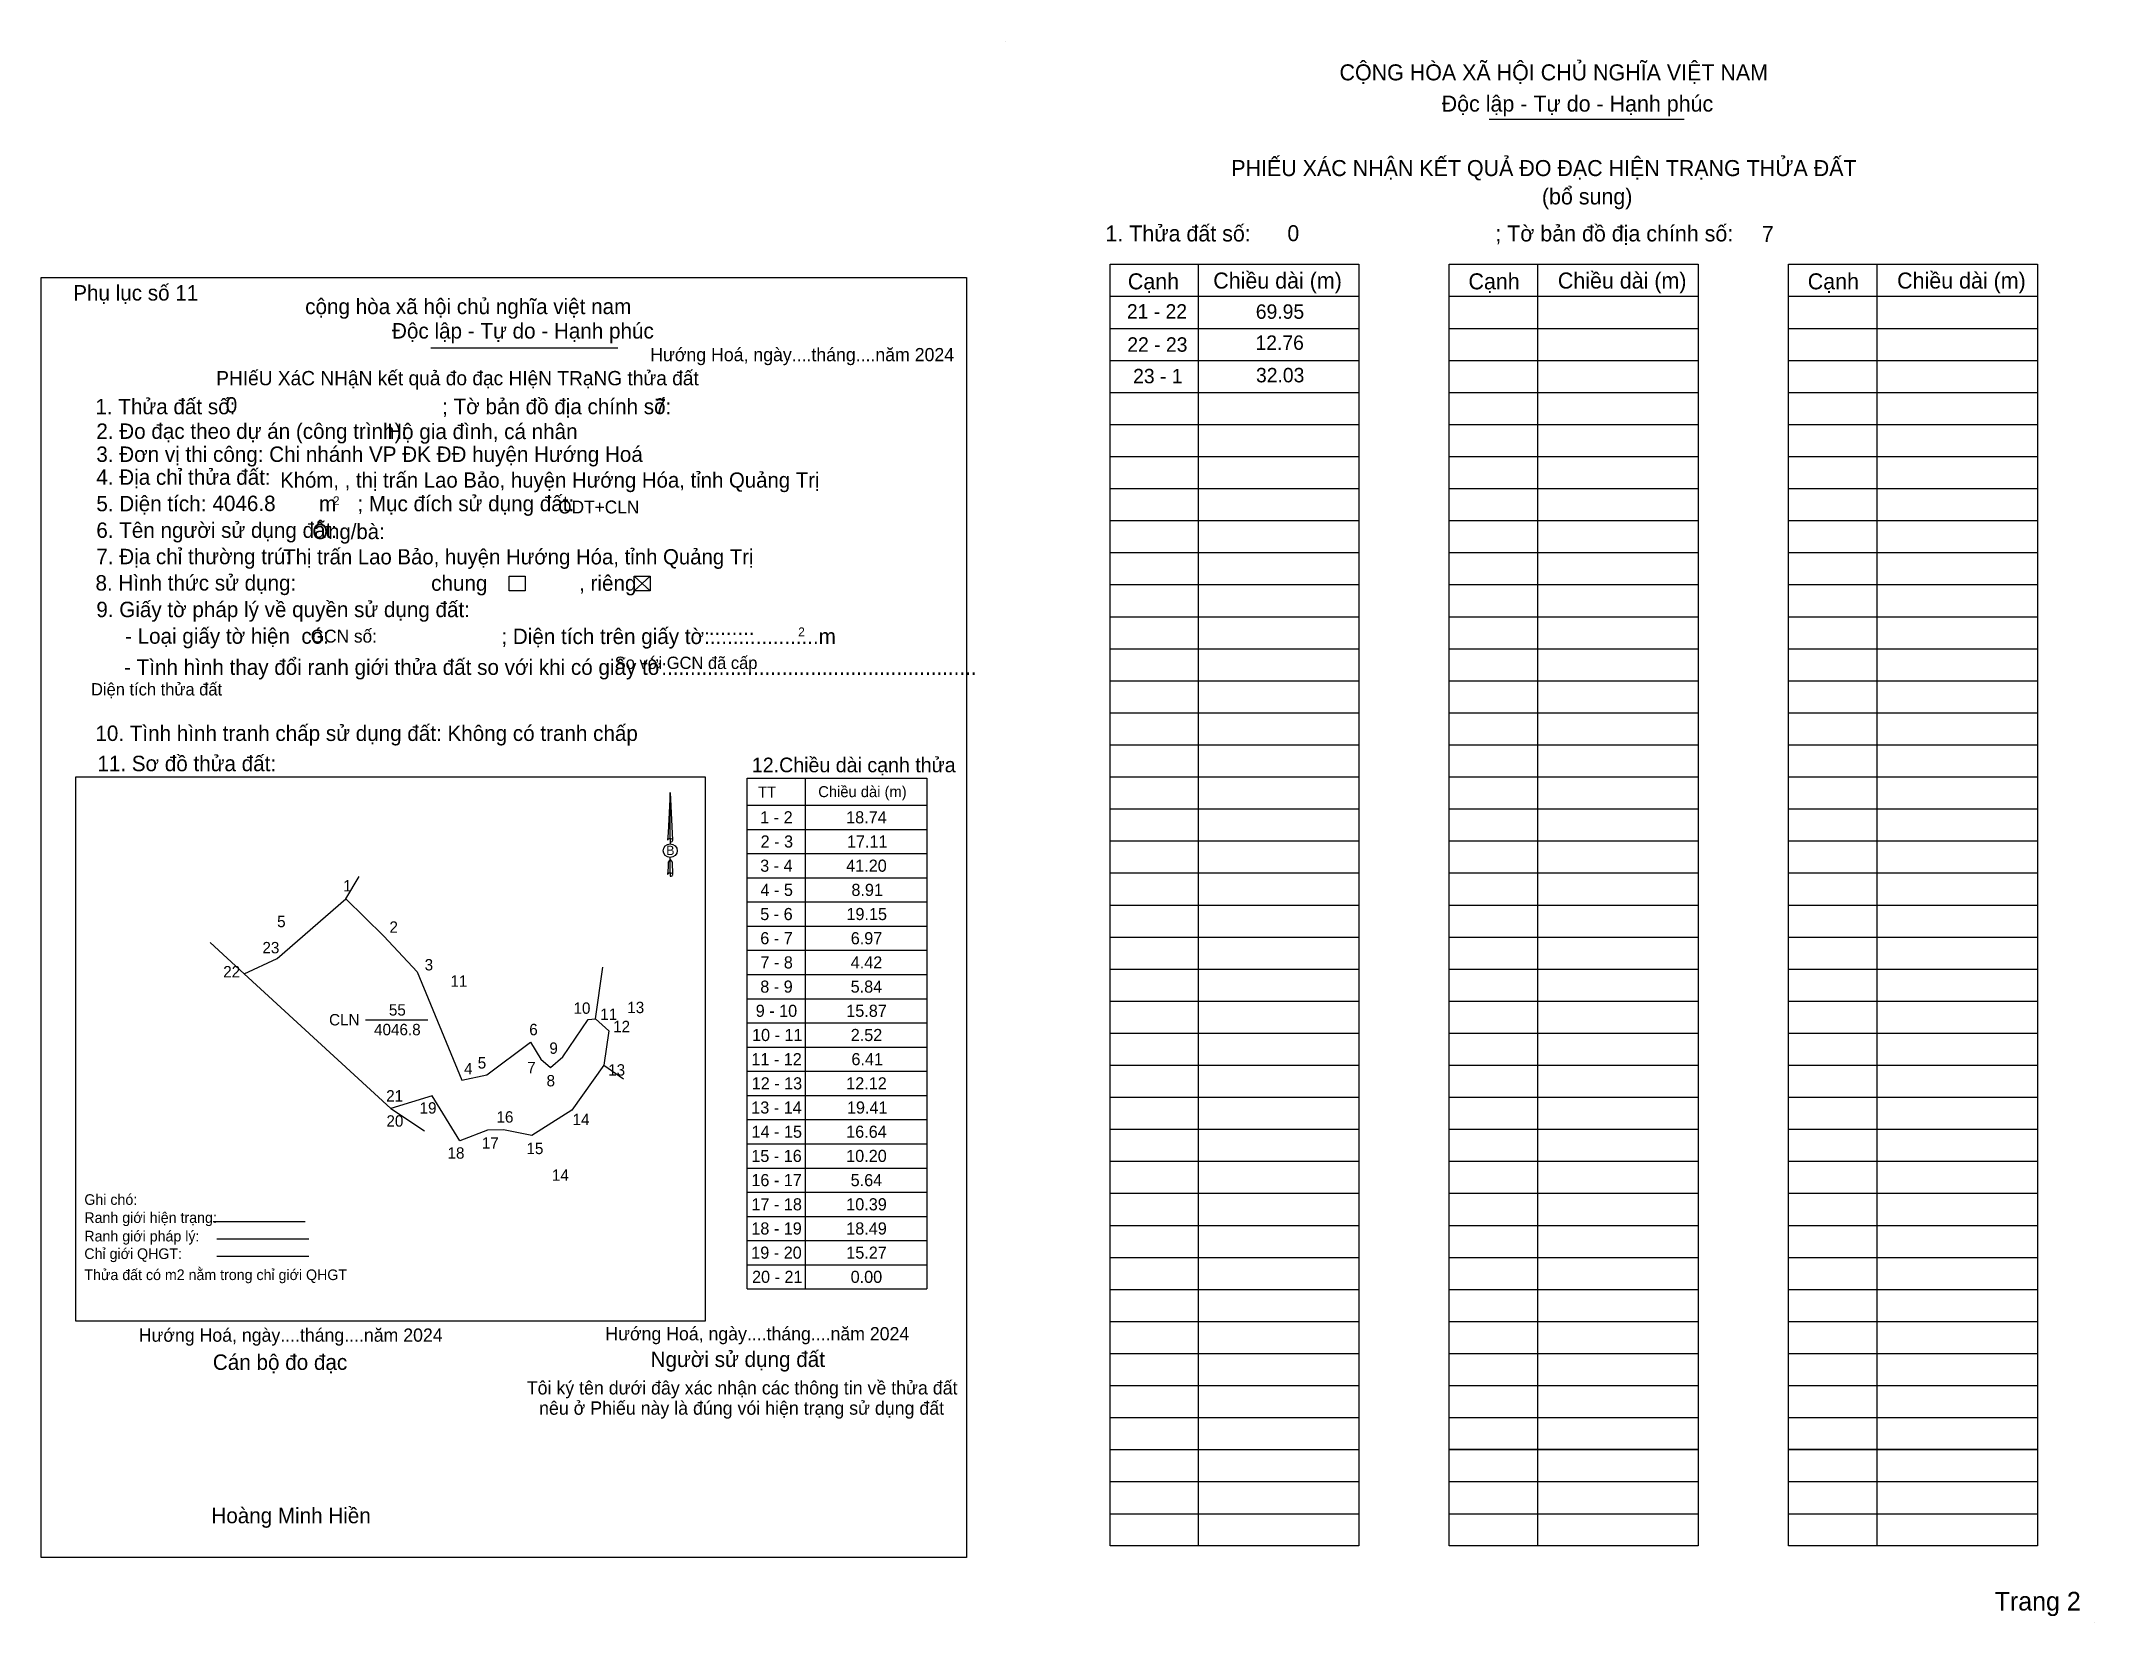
# Model space of a CAD drawing. Extents: x 548687 to 549408, y 1840565 to 1841121.
import ezdxf

# ---------------------------------------------------------------- set-up
doc = ezdxf.new("R2010")
doc.units = 0
for name, color, linetype in [('D0 20_5', 7, 'Continuous'), ('Level 1', 7, 'Continuous'), ('Level 10', 7, 'Continuous'), ('Level 13', 7, 'Continuous'), ('Level 27', 7, 'Continuous'), ('Level 3', 7, 'Continuous'), ('Level 40', 7, 'Continuous'), ('Level 52', 7, 'Continuous'), ('Level 53', 7, 'Continuous'), ('Level 6', 7, 'Continuous'), ('Level 9', 7, 'Continuous')]:
    doc.layers.add(name, color=color, linetype=linetype)

msp = doc.modelspace()

# ---------------------------------------------------------------- linework, layer by layer
at = {"layer": 'D0 20_5'}
msp.add_line((548884.28, 1840760.8), (548891.22, 1840755.9), dxfattribs=at)
for points in [[(548793.69, 1840819.22), (548798.3, 1840827.09)], [(548757.93, 1840792.87), (548745.96, 1840803.89)]]:
    msp.add_lwpolyline(points, dxfattribs=at)
at = {"layer": 'Level 1'}
for p, q in [((549025.52, 1841120.59), (549025.52, 1841120.59)), ((549195.31, 1841093.19), (549263.81, 1841093.19)), ((549093.09, 1841042.16), (549093.09, 1840591.9)), ((549212.29, 1841042.16), (549212.29, 1840591.9)), ((549331.49, 1841042.16), (549331.49, 1840591.9)), ((549062.13, 1841030.91), (549149.56, 1841030.91)), ((549181.33, 1841030.91), (549268.76, 1841030.91)), ((549300.53, 1841030.91), (549387.96, 1841030.91)), ((549062.13, 1841019.65), (549149.56, 1841019.65)), ((549181.33, 1841019.65), (549268.76, 1841019.65)), ((549300.53, 1841019.65), (549387.96, 1841019.65)), ((549062.13, 1841008.39), (549149.56, 1841008.39)), ((549181.33, 1841008.39), (549268.76, 1841008.39)), ((549300.53, 1841008.39), (549387.96, 1841008.39)), ((549062.13, 1840997.14), (549149.56, 1840997.14)), ((549181.33, 1840997.14), (549268.76, 1840997.14)), ((549300.53, 1840997.14), (549387.96, 1840997.14)), ((549062.13, 1840985.88), (549149.56, 1840985.88)), ((549181.33, 1840985.88), (549268.76, 1840985.88)), ((549300.53, 1840985.88), (549387.96, 1840985.88)), ((549062.13, 1840974.62), (549149.56, 1840974.62)), ((549181.33, 1840974.62), (549268.76, 1840974.62)), ((549300.53, 1840974.62), (549387.96, 1840974.62)), ((549062.13, 1840963.37), (549149.56, 1840963.37)), ((549181.33, 1840963.37), (549268.76, 1840963.37)), ((549300.53, 1840963.37), (549387.96, 1840963.37)), ((549062.13, 1840952.11), (549149.56, 1840952.11)), ((549181.33, 1840952.11), (549268.76, 1840952.11)), ((549300.53, 1840952.11), (549387.96, 1840952.11)), ((549062.13, 1840940.85), (549149.56, 1840940.85)), ((549181.33, 1840940.85), (549268.76, 1840940.85)), ((549300.53, 1840940.85), (549387.96, 1840940.85)), ((549062.13, 1840929.6), (549149.56, 1840929.6)), ((549181.33, 1840929.6), (549268.76, 1840929.6)), ((549300.53, 1840929.6), (549387.96, 1840929.6)), ((549062.13, 1840918.34), (549149.56, 1840918.34)), ((549181.33, 1840918.34), (549268.76, 1840918.34)), ((549300.53, 1840918.34), (549387.96, 1840918.34)), ((549062.13, 1840907.08), (549149.56, 1840907.08)), ((549181.33, 1840907.08), (549268.76, 1840907.08)), ((549300.53, 1840907.08), (549387.96, 1840907.08)), ((549062.13, 1840895.83), (549149.56, 1840895.83)), ((549181.33, 1840895.83), (549268.76, 1840895.83)), ((549300.53, 1840895.83), (549387.96, 1840895.83)), ((549062.13, 1840884.57), (549149.56, 1840884.57)), ((549181.33, 1840884.57), (549268.76, 1840884.57)), ((549300.53, 1840884.57), (549387.96, 1840884.57)), ((549062.13, 1840873.31), (549149.56, 1840873.31)), ((549181.33, 1840873.31), (549268.76, 1840873.31)), ((549300.53, 1840873.31), (549387.96, 1840873.31)), ((549062.13, 1840862.06), (549149.56, 1840862.06)), ((549181.33, 1840862.06), (549268.76, 1840862.06)), ((549300.53, 1840862.06), (549387.96, 1840862.06)), ((548955.07, 1840861.59), (548955.07, 1840682.13)), ((548934.68, 1840852.1), (548997.71, 1840852.1)), ((549062.13, 1840850.8), (549149.56, 1840850.8)), ((549181.33, 1840850.8), (549268.76, 1840850.8)), ((549300.53, 1840850.8), (549387.96, 1840850.8)), ((548934.68, 1840843.6), (548997.71, 1840843.6)), ((548934.68, 1840835.1), (548997.71, 1840835.1)), ((549062.13, 1840839.54), (549149.56, 1840839.54)), ((549181.33, 1840839.54), (549268.76, 1840839.54)), ((549300.53, 1840839.54), (549387.96, 1840839.54)), ((548934.68, 1840826.6), (548997.71, 1840826.6)), ((549062.13, 1840828.29), (549149.56, 1840828.29)), ((549181.33, 1840828.29), (549268.76, 1840828.29)), ((549300.53, 1840828.29), (549387.96, 1840828.29)), ((548934.68, 1840818.1), (548997.71, 1840818.1)), ((549062.13, 1840817.03), (549149.56, 1840817.03)), ((549181.33, 1840817.03), (549268.76, 1840817.03)), ((549300.53, 1840817.03), (549387.96, 1840817.03)), ((548934.68, 1840809.6), (548997.71, 1840809.6)), ((549062.13, 1840805.77), (549149.56, 1840805.77)), ((549181.33, 1840805.77), (549268.76, 1840805.77)), ((549300.53, 1840805.77), (549387.96, 1840805.77)), ((548934.68, 1840801.11), (548997.71, 1840801.11)), ((548934.68, 1840792.61), (548997.71, 1840792.61)), ((549062.13, 1840794.52), (549149.56, 1840794.52)), ((549181.33, 1840794.52), (549268.76, 1840794.52)), ((549300.53, 1840794.52), (549387.96, 1840794.52)), ((548934.68, 1840784.11), (548997.71, 1840784.11)), ((549062.13, 1840783.26), (549149.56, 1840783.26)), ((549181.33, 1840783.26), (549268.76, 1840783.26)), ((549300.53, 1840783.26), (549387.96, 1840783.26)), ((548934.68, 1840775.61), (548997.71, 1840775.61)), ((549062.13, 1840772.01), (549149.56, 1840772.01)), ((549181.33, 1840772.01), (549268.76, 1840772.01)), ((549300.53, 1840772.01), (549387.96, 1840772.01)), ((548934.68, 1840767.11), (548997.71, 1840767.11)), ((548934.68, 1840758.61), (548997.71, 1840758.61)), ((549062.13, 1840760.75), (549149.56, 1840760.75)), ((549181.33, 1840760.75), (549268.76, 1840760.75)), ((549300.53, 1840760.75), (549387.96, 1840760.75)), ((548934.68, 1840750.12), (548997.71, 1840750.12)), ((549062.13, 1840749.49), (549149.56, 1840749.49)), ((549181.33, 1840749.49), (549268.76, 1840749.49)), ((549300.53, 1840749.49), (549387.96, 1840749.49)), ((548934.68, 1840741.62), (548997.71, 1840741.62)), ((548934.68, 1840733.12), (548997.71, 1840733.12)), ((549062.13, 1840738.24), (549149.56, 1840738.24)), ((549181.33, 1840738.24), (549268.76, 1840738.24)), ((549300.53, 1840738.24), (549387.96, 1840738.24)), ((549062.13, 1840726.98), (549149.56, 1840726.98)), ((549181.33, 1840726.98), (549268.76, 1840726.98)), ((549300.53, 1840726.98), (549387.96, 1840726.98)), ((548934.68, 1840724.62), (548997.71, 1840724.62)), ((548934.68, 1840716.12), (548997.71, 1840716.12)), ((549062.13, 1840715.72), (549149.56, 1840715.72)), ((549181.33, 1840715.72), (549268.76, 1840715.72)), ((549300.53, 1840715.72), (549387.96, 1840715.72)), ((548934.68, 1840707.62), (548997.71, 1840707.62)), ((549062.13, 1840704.47), (549149.56, 1840704.47)), ((549181.33, 1840704.47), (549268.76, 1840704.47)), ((549300.53, 1840704.47), (549387.96, 1840704.47)), ((548934.68, 1840699.12), (548997.71, 1840699.12)), ((548934.68, 1840690.63), (548997.71, 1840690.63)), ((549062.13, 1840693.21), (549149.56, 1840693.21)), ((549181.33, 1840693.21), (549268.76, 1840693.21)), ((549300.53, 1840693.21), (549387.96, 1840693.21)), ((548934.68, 1840682.13), (548997.71, 1840682.13)), ((549062.13, 1840681.95), (549149.56, 1840681.95)), ((549181.33, 1840681.95), (549268.76, 1840681.95)), ((549300.53, 1840681.95), (549387.96, 1840681.95)), ((549062.13, 1840670.7), (549149.56, 1840670.7)), ((549181.33, 1840670.7), (549268.76, 1840670.7)), ((549300.53, 1840670.7), (549387.96, 1840670.7)), ((549062.13, 1840659.44), (549149.56, 1840659.44)), ((549181.33, 1840659.44), (549268.76, 1840659.44)), ((549300.53, 1840659.44), (549387.96, 1840659.44)), ((549062.13, 1840648.18), (549149.56, 1840648.18)), ((549181.33, 1840648.18), (549268.76, 1840648.18)), ((549300.53, 1840648.18), (549387.96, 1840648.18)), ((549062.13, 1840636.93), (549149.56, 1840636.93)), ((549181.33, 1840636.93), (549268.76, 1840636.93)), ((549300.53, 1840636.93), (549387.96, 1840636.93)), ((549062.13, 1840625.67), (549149.56, 1840625.67)), ((549181.33, 1840625.67), (549268.76, 1840625.67)), ((549300.53, 1840625.67), (549387.96, 1840625.67)), ((549062.13, 1840614.41), (549149.56, 1840614.41)), ((549181.33, 1840614.41), (549268.76, 1840614.41)), ((549300.53, 1840614.41), (549387.96, 1840614.41)), ((549062.13, 1840603.16), (549149.56, 1840603.16)), ((549062.13, 1840603.16), (549149.56, 1840603.16)), ((549181.33, 1840603.16), (549268.76, 1840603.16)), ((549181.33, 1840603.16), (549268.76, 1840603.16)), ((549300.53, 1840603.16), (549387.96, 1840603.16)), ((549300.53, 1840603.16), (549387.96, 1840603.16)), ((549408.14, 1840564.77), (549408.14, 1840564.77))]:
    msp.add_line(p, q, dxfattribs=at)
for points in [[(549062.13, 1841042.16), (549149.56, 1841042.16), (549149.56, 1840591.9), (549062.13, 1840591.9)], [(549181.33, 1841042.16), (549268.76, 1841042.16), (549268.76, 1840625.67), (549181.33, 1840625.67)], [(549181.33, 1841042.16), (549268.76, 1841042.16), (549268.76, 1840591.9), (549181.33, 1840591.9)], [(549300.53, 1841042.16), (549387.96, 1841042.16), (549387.96, 1840625.67), (549300.53, 1840625.67)], [(549300.53, 1841042.16), (549387.96, 1841042.16), (549387.96, 1840591.9), (549300.53, 1840591.9)]]:
    msp.add_lwpolyline(points, close=True, dxfattribs=at)
msp.add_lwpolyline([(548934.68, 1840682.13), (548934.68, 1840861.59), (548997.71, 1840861.59), (548997.71, 1840682.13)], dxfattribs=at)
at = {"layer": 'Level 10'}
for p, q in [((548894.97, 1840932.63), (548900.56, 1840927.43)), ((548900.56, 1840932.63), (548894.97, 1840927.43)), ((548809.43, 1840745.48), (548821.28, 1840737.72))]:
    msp.add_line(p, q, dxfattribs=at)
msp.add_lwpolyline([(548809.4, 1840745.51), (548809.4, 1840745.51), (548757.93, 1840792.87), (548769.52, 1840798.2), (548793.69, 1840819.22), (548807.04, 1840806.06), (548818.72, 1840793.56), (548834.45, 1840755.48), (548843.15, 1840757.4), (548858.56, 1840768.78), (548862.2, 1840762.83), (548865.5, 1840759.88), (548869.92, 1840763.7), (548878.8, 1840776.85), (548881.31, 1840777.07), (548886.08, 1840772.79), (548884.28, 1840760.8), (548873, 1840745), (548859, 1840736), (548849, 1840738), (548843.36, 1840737.88), (548833.64, 1840734.22), (548824, 1840750)], close=True, dxfattribs=at)
at = {"layer": 'Level 13'}
for p, q in [((548747.01, 1840705.8), (548779.36, 1840705.8)), ((548748.27, 1840699.77), (548780.62, 1840699.77)), ((548748.27, 1840693.6), (548780.62, 1840693.6))]:
    msp.add_line(p, q, dxfattribs=at)
msp.add_lwpolyline([(548686.57, 1841037.46), (549011.71, 1841037.46), (549011.71, 1840587.75), (548686.57, 1840587.75)], close=True, dxfattribs=at)
at = {"layer": 'Level 27'}
msp.add_line((548881.31, 1840777.07), (548883.89, 1840795.19), dxfattribs=at)
msp.add_line((548881.31, 1840777.07), (548883.89, 1840795.19), dxfattribs=at)
msp.add_line((548881.31, 1840777.07), (548883.89, 1840795.19), dxfattribs=at)
at = {"layer": 'Level 3'}
for p, q in [((549025.52, 1841120.59), (549025.52, 1841120.59)), ((549408.15, 1840564.77), (549408.15, 1840564.77))]:
    msp.add_line(p, q, dxfattribs=at)
at = {"layer": 'Level 40'}
for p, q in [((548907.61, 1840856.51), (548906.84, 1840842.41)), ((548907.61, 1840856.51), (548908.45, 1840839.8)), ((548907.61, 1840856.51), (548908.45, 1840839.8)), ((548907.61, 1840840.36), (548907.61, 1840856.51)), ((548907.61, 1840856.51), (548908.45, 1840839.8)), ((548906.84, 1840842.41), (548906.66, 1840839.8)), ((548907.61, 1840840.36), (548907.61, 1840839.74)), ((548907.61, 1840839.74), (548907.61, 1840839.26)), ((548907.61, 1840839.26), (548907.61, 1840838.62)), ((548907.61, 1840839.26), (548907.61, 1840838.62)), ((548907.61, 1840839.26), (548907.61, 1840838.62)), ((548907.61, 1840833), (548907.61, 1840833.75)), ((548907.61, 1840833), (548907.61, 1840833.75)), ((548907.61, 1840833), (548907.61, 1840833.75)), ((548908.45, 1840839.8), (548908.45, 1840839.8)), ((548906.84, 1840830.36), (548906.66, 1840827.72)), ((548906.89, 1840832.06), (548906.84, 1840830.36)), ((548907.61, 1840833), (548906.89, 1840832.06)), ((548907.61, 1840833), (548908.27, 1840832.06)), ((548907.61, 1840833), (548908.27, 1840832.06)), ((548907.61, 1840833), (548908.27, 1840832.06)), ((548907.61, 1840828.29), (548907.61, 1840833)), ((548907.61, 1840828.29), (548907.61, 1840827.62)), ((548907.61, 1840827.62), (548907.61, 1840827.16)), ((548908.27, 1840832.06), (548908.45, 1840827.72)), ((548908.27, 1840832.06), (548908.45, 1840827.72)), ((548908.27, 1840832.06), (548908.45, 1840827.72)), ((548908.45, 1840827.72), (548908.45, 1840827.72))]:
    msp.add_line(p, q, dxfattribs=at)
msp.add_ellipse((548907.61, 1840836.12), major_axis=(2.49, 0), ratio=0.952727, dxfattribs=at)
for centre, start_param, end_param in [((548907.61, 1840839.78), 1.570796, 3.074452), ((548907.61, 1840839.78), 0.067141, 1.570796), ((548907.61, 1840839.78), 4.712389, 6.283185), ((548907.61, 1840827.68), 2.491069, 3.074278), ((548907.61, 1840827.68), 1.570796, 2.491069), ((548907.61, 1840827.68), 0.067141, 1.570796), ((548907.61, 1840827.68), 4.712389, 6.283185)]:
    msp.add_ellipse(centre, major_axis=(0.912, 0), ratio=0.614131, start_param=start_param, end_param=end_param, dxfattribs=at)
at = {"layer": 'Level 53'}
for p, q in [((548686.57, 1841037.46), (548686.57, 1841037.46)), ((548823.5, 1841012.85), (548889.25, 1841012.85)), ((548698.72, 1840862.06), (548919.93, 1840862.06)), ((548698.72, 1840670.76), (548698.72, 1840862.06)), ((548919.93, 1840862.06), (548919.93, 1840670.76)), ((548919.93, 1840670.76), (548698.72, 1840670.76)), ((549011.68, 1840587.78), (549011.68, 1840587.78))]:
    msp.add_line(p, q, dxfattribs=at)
for points in [[(548851.04, 1840932.63), (548856.63, 1840932.63), (548856.63, 1840927.43), (548851.04, 1840927.43)], [(548894.97, 1840932.63), (548900.56, 1840932.63), (548900.56, 1840927.43), (548894.97, 1840927.43)]]:
    msp.add_lwpolyline(points, close=True, dxfattribs=at)
at = {"layer": 'Level 9'}
msp.add_line((548800.58, 1840776.72), (548822.46, 1840776.72), dxfattribs=at)

# ---------------------------------------------------------------- texts
at = {"layer": 'D0 20_5'}
for s, p in [('5', (548769.5, 1840809.23)), ('11', (548830.38, 1840788.3)), ('13', (548892.53, 1840779.04)), ('14', (548866.06, 1840720.14))]:
    msp.add_text(s, height=4, dxfattribs=at).set_placement(p)
at = {"layer": 'Level 1'}
for s, height, p in [('CỘNG HÒA XÃ HỘI CHỦ NGHĨA VIỆT NAM', 5.6283, (549142.76, 1841106.78)), ('Độc lập - Tự do - Hạnh phúc', 5.6283, (549178.65, 1841095.8)), ('PHIẾU XÁC NHẬN KẾT QUẢ ĐO ĐẠC HIỆN TRẠNG THỬA ĐẤT', 5.6283, (549104.72, 1841073.15)), ('(bổ sung)', 5.628, (549213.86, 1841063.19)), ('1. Thửa đất số:', 5.6283, (549060.51, 1841050.18)), ('; Tờ bản đồ địa chính số:', 5.6283, (549197.49, 1841050.18)), ('Cạnh', 5.628, (549068.39, 1841033.35)), ('Chiều dài (m)', 5.6283, (549098.4, 1841033.63)), ('Cạnh', 5.628, (549188.06, 1841033.35)), ('Chiều dài (m)', 5.6283, (549219.47, 1841033.63)), ('Cạnh', 5.628, (549307.26, 1841033.35)), ('Chiều dài (m)', 5.6283, (549338.67, 1841033.63)), ('TT', 3.87, (548938.5, 1840854.79)), ('Chiều dài (m)', 3.8701, (548959.61, 1840854.93)), ('Trang 2', 6.566, (549372.92, 1840569.13))]:
    msp.add_text(s, height=height, dxfattribs=at).set_placement(p)
at = {"layer": 'Level 13'}
for s, p in [('CLN', (548787.76, 1840774.72)), ('55', (548808.76, 1840778.18)), ('4046.8', (548803.56, 1840771.26))]:
    msp.add_text(s, height=4, dxfattribs=at).set_placement(p)
at = {"layer": 'Level 40'}
msp.add_text('B', height=3.25, dxfattribs=at).set_placement((548906.2, 1840834.59))
at = {"layer": 'Level 52'}
for s, height, p in [('21 - 22', 5.075, (549068.05, 1841023.07)), ('69.95', 5.075, (549113.34, 1841023)), ('22 - 23', 5.075, (549068.2, 1841011.43)), ('12.76', 5.075, (549113.24, 1841012.08)), ('23 - 1', 5.075, (549070.23, 1841000.34)), ('32.03', 5.075, (549113.41, 1841000.68)), ('1 - 2', 4.257, (548939.24, 1840845.72)), ('18.74', 4.257, (548969.42, 1840845.72)), ('2 - 3', 4.257, (548939.37, 1840837.22)), ('17.11', 4.257, (548969.7, 1840837.22)), ('3 - 4', 4.257, (548939.22, 1840828.72)), ('41.20', 4.257, (548969.43, 1840828.72)), ('4 - 5', 4.257, (548939.32, 1840820.22)), ('8.91', 4.257, (548971.27, 1840820.22)), ('5 - 6', 4.257, (548939.23, 1840811.73)), ('19.15', 4.257, (548969.52, 1840811.73)), ('6 - 7', 4.257, (548939.25, 1840803.23)), ('6.97', 4.257, (548971.03, 1840803.23)), ('7 - 8', 4.257, (548939.29, 1840794.73)), ('4.42', 4.257, (548971.02, 1840794.73)), ('8 - 9', 4.257, (548939.25, 1840786.23)), ('5.84', 4.257, (548971, 1840786.23)), ('9 - 10', 4.257, (548937.65, 1840777.73)), ('15.87', 4.257, (548969.46, 1840777.73)), ('10 - 11', 4.257, (548936.35, 1840769.23)), ('2.52', 4.257, (548971.02, 1840769.23)), ('11 - 12', 4.257, (548936.1, 1840760.73)), ('6.41', 4.257, (548971.27, 1840760.73)), ('12 - 13', 4.257, (548936.23, 1840752.24)), ('12.12', 4.257, (548969.45, 1840752.24)), ('13 - 14', 4.257, (548936.08, 1840743.74)), ('19.41', 4.257, (548969.7, 1840743.74)), ('14 - 15', 4.257, (548936.18, 1840735.24)), ('16.64', 4.257, (548969.42, 1840735.24)), ('15 - 16', 4.257, (548936.09, 1840726.74)), ('10.20', 4.257, (548969.43, 1840726.74)), ('16 - 17', 4.257, (548936.11, 1840718.24)), ('5.64', 4.257, (548971, 1840718.24)), ('17 - 18', 4.257, (548936.15, 1840709.74)), ('10.39', 4.257, (548969.45, 1840709.74)), ('18 - 19', 4.257, (548936.1, 1840701.25)), ('18.49', 4.257, (548969.45, 1840701.25)), ('19 - 20', 4.257, (548936.08, 1840692.75)), ('15.27', 4.257, (548969.46, 1840692.75)), ('20 - 21', 4.257, (548936.35, 1840684.25)), ('0.00', 4.257, (548971, 1840684.25))]:
    msp.add_text(s, height=height, dxfattribs=at).set_placement(p)
at = {"layer": 'Level 53'}
for s, height, p in [('Phụ lục số 11', 5.4208, (548697.86, 1841029.42)), ('cộng hòa xã hội chủ nghĩa việt nam', 5.4268, (548779.36, 1841024.64)), ('Độc lập - Tự do - Hạnh phúc', 5.4268, (548809.86, 1841016.07)), ('Hướng Hoá, ngày....tháng....năm 2024', 4.6502, (548900.58, 1841008.09)), ('PHIếU XáC NHậN kết quả đo đạc HIệN TRạNG thửa đất', 5.0242, (548748.09, 1840999.64)), ('1. Thửa đất số:', 5.4208, (548705.65, 1840989.46)), ('; Tờ bản đồ địa chính số:', 5.4208, (548827.47, 1840989.49)), ('2. Đo đạc theo dự án (công trình):', 5.4191, (548705.98, 1840980.82)), ('Hộ gia đình, cá nhân', 5.4191, (548808.18, 1840980.72)), ('3. Đơn vị thi công: Chi nhánh VP ĐK ĐĐ huyện Hướng Hoá', 5.4191, (548705.98, 1840972.72)), ('4. Địa chỉ thửa đất:', 5.4191, (548705.98, 1840964.67)), ('5. Diện tích:', 5.4191, (548705.98, 1840955.37)), ('m', 5.42, (548784.23, 1840955.37)), ('2', 3.1, (548789.13, 1840957.53)), ('; Mục đích sử dụng đất:', 5.4208, (548797.7, 1840955.37)), ('6. Tên người sử dụng đất:', 5.4191, (548705.98, 1840946.03)), ('7. Địa chỉ thường trú:', 5.4191, (548705.98, 1840936.77)), ('8. Hình thức sử dụng:', 5.4191, (548705.69, 1840927.51)), ('chung                , riêng', 5.4208, (548823.62, 1840927.43)), ('9. Giấy tờ pháp lý về quyền sử dụng đất:', 5.4191, (548705.98, 1840918.17)), ('     - Loại giấy tờ hiện  có:', 5.4208, (548705.98, 1840908.83)), ('     ; Diện tích trên giấy tờ:...................m', 5.4191, (548838.23, 1840908.72)), ('........', 5.419, (548921.13, 1840911.87)), ('2', 3.1, (548952.58, 1840911.46)), ('     - Tình hình thay đổi ranh giới thửa đất so với khi có giấy tờ:......................................................', 5.42083, (548705.65, 1840897.89)), ('10. Tình hình tranh chấp sử dụng đất: Không có tranh chấp', 5.4191, (548705.65, 1840874.67)), ('11. Sơ đồ thửa đất:', 5.4191, (548706.35, 1840864.05)), ('12.Chiều dài cạnh thửa', 5.1481, (548936.3, 1840863.67)), ('Ghi chó:', 3.731, (548701.77, 1840711.67)), ('Ranh giới hiện trạng:', 3.731, (548701.77, 1840705.32)), ('Chỉ giới QHGT:', 3.731, (548701.77, 1840692.65)), ('Ranh giới pháp lý:', 3.731, (548701.77, 1840698.82)), ('Thửa đất có m2 nằm trong chỉ giới QHGT', 3.731, (548701.77, 1840685.24)), ('Hướng Hoá, ngày....tháng....năm 2024', 4.6502, (548720.88, 1840663.58)), ('Hướng Hoá, ngày....tháng....năm 2024', 4.6502, (548884.82, 1840664.07)), ('Người sử dụng đất', 5.4268, (548900.71, 1840654.7)), ('Cán bộ đo đạc', 5.427, (548746.92, 1840653.69)), ('Tôi ký tên dưới đây xác nhận các thông tin về thửa đất ', 4.6704, (548857.21, 1840645.05)), ('nêu ở Phiếu này là đúng vói hiện trạng sử dụng đất', 4.6704, (548861.53, 1840637.93)), ('Hoàng Minh Hiền', 5.4191, (548746.41, 1840599.8))]:
    msp.add_text(s, height=height, dxfattribs=at).set_placement(p)
at = {"layer": 'Level 6'}
for s, p in [('0', (549124.43, 1841050.29)), ('7', (549291.14, 1841050.03))]:
    msp.add_text(s, height=5.6, rotation=359.83944, dxfattribs=at).set_placement(p)
for s, height, p in [('0', 5.42, (548751.46, 1840990.04)), ('7', 5.42, (548902.13, 1840989.57)), ('Khóm, , thị trấn Lao Bảo, huyện Hướng Hóa, tỉnh Quảng Trị', 5.3454, (548770.57, 1840963.67)), ('4046.8', 5.419, (548746.79, 1840955.44)), ('ODT+CLN', 4.544, (548868.23, 1840954.6)), ('Ông/bà:', 5.345, (548781.86, 1840945.59)), ('Thị trấn Lao Bảo, huyện Hướng Hóa, tỉnh Quảng Trị', 5.3454, (548771.64, 1840936.71)), ('GCN số:', 4.544, (548781.29, 1840909.23)), ('So với GCN đã cấp', 4.3297, (548888.11, 1840899.96)), ('Diện tích thửa đất', 4.3297, (548704.12, 1840890.65))]:
    msp.add_text(s, height=height, dxfattribs=at).set_placement(p)
at = {"layer": 'Level 9'}
for s, p in [('1', (548792.72, 1840821.79)), ('2', (548808.96, 1840807.26)), ('23', (548764.33, 1840800.05)), ('3', (548821.34, 1840794.04)), ('22', (548750.57, 1840791.59)), ('10', (548873.63, 1840778.8)), ('11', (548883.02, 1840776.64)), ('12', (548887.55, 1840772.34)), ('6', (548858.08, 1840771.27)), ('9', (548865.15, 1840764.74)), ('4', (548835.19, 1840757.54)), ('5', (548839.98, 1840759.57)), ('7', (548857.34, 1840757.9)), ('13', (548885.81, 1840757.08)), ('8', (548864.15, 1840753.3)), ('21', (548807.82, 1840747.97)), ('19', (548819.55, 1840743.72)), ('20', (548807.9, 1840739.14)), ('16', (548846.56, 1840740.56)), ('14', (548873.3, 1840739.69)), ('17', (548841.4, 1840731.39)), ('15', (548857.09, 1840729.5)), ('18', (548829.37, 1840727.89))]:
    msp.add_text(s, height=4, dxfattribs=at).set_placement(p)

doc.saveas('drawing.dxf')
